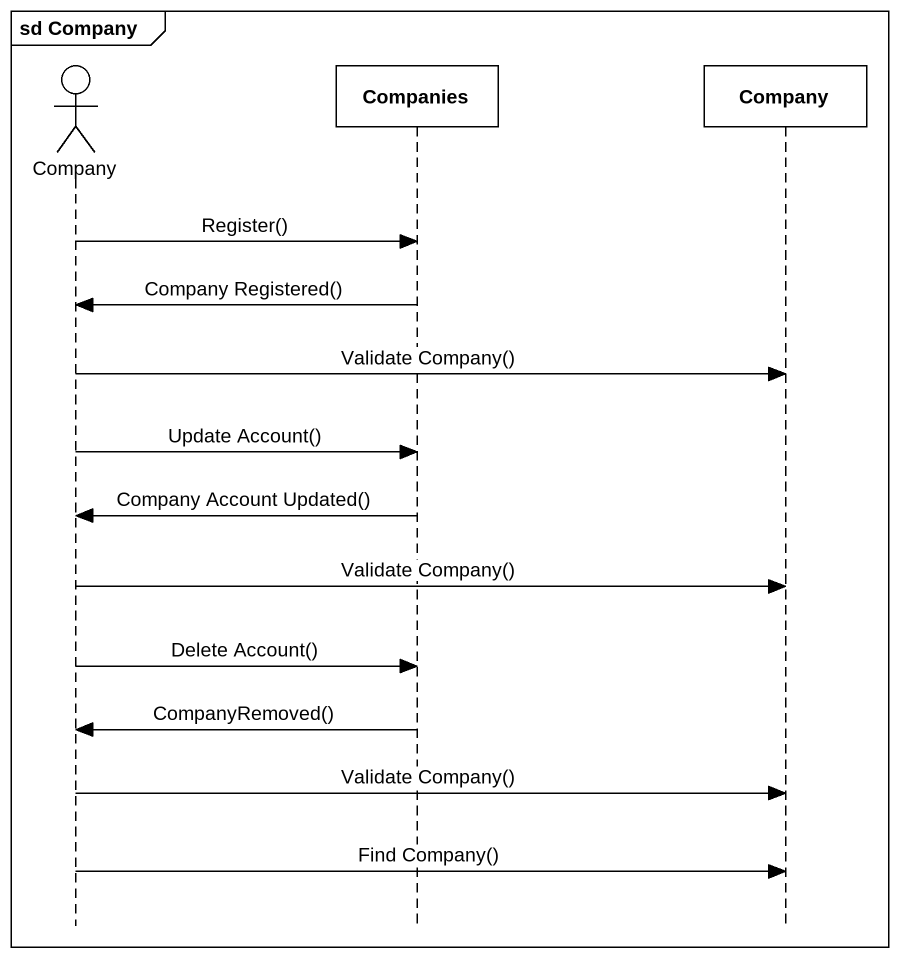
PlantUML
@startuml
mainframe sd Company
hide footbox
actor Company
participant Companies
participant "Company" as Company_2

Company -> Companies : Register()
Companies -> Company : Company Registered()
Company -> Company_2 : Validate Company()
Company -> Companies : Update Account()
Companies -> Company : Company Account Updated()
Company -> Company_2 : Validate Company()
Company -> Companies : Delete Account()
Companies -> Company : CompanyRemoved()
Company -> Company_2 : Validate Company()
Company -> Company_2 : Find Company()
@enduml
